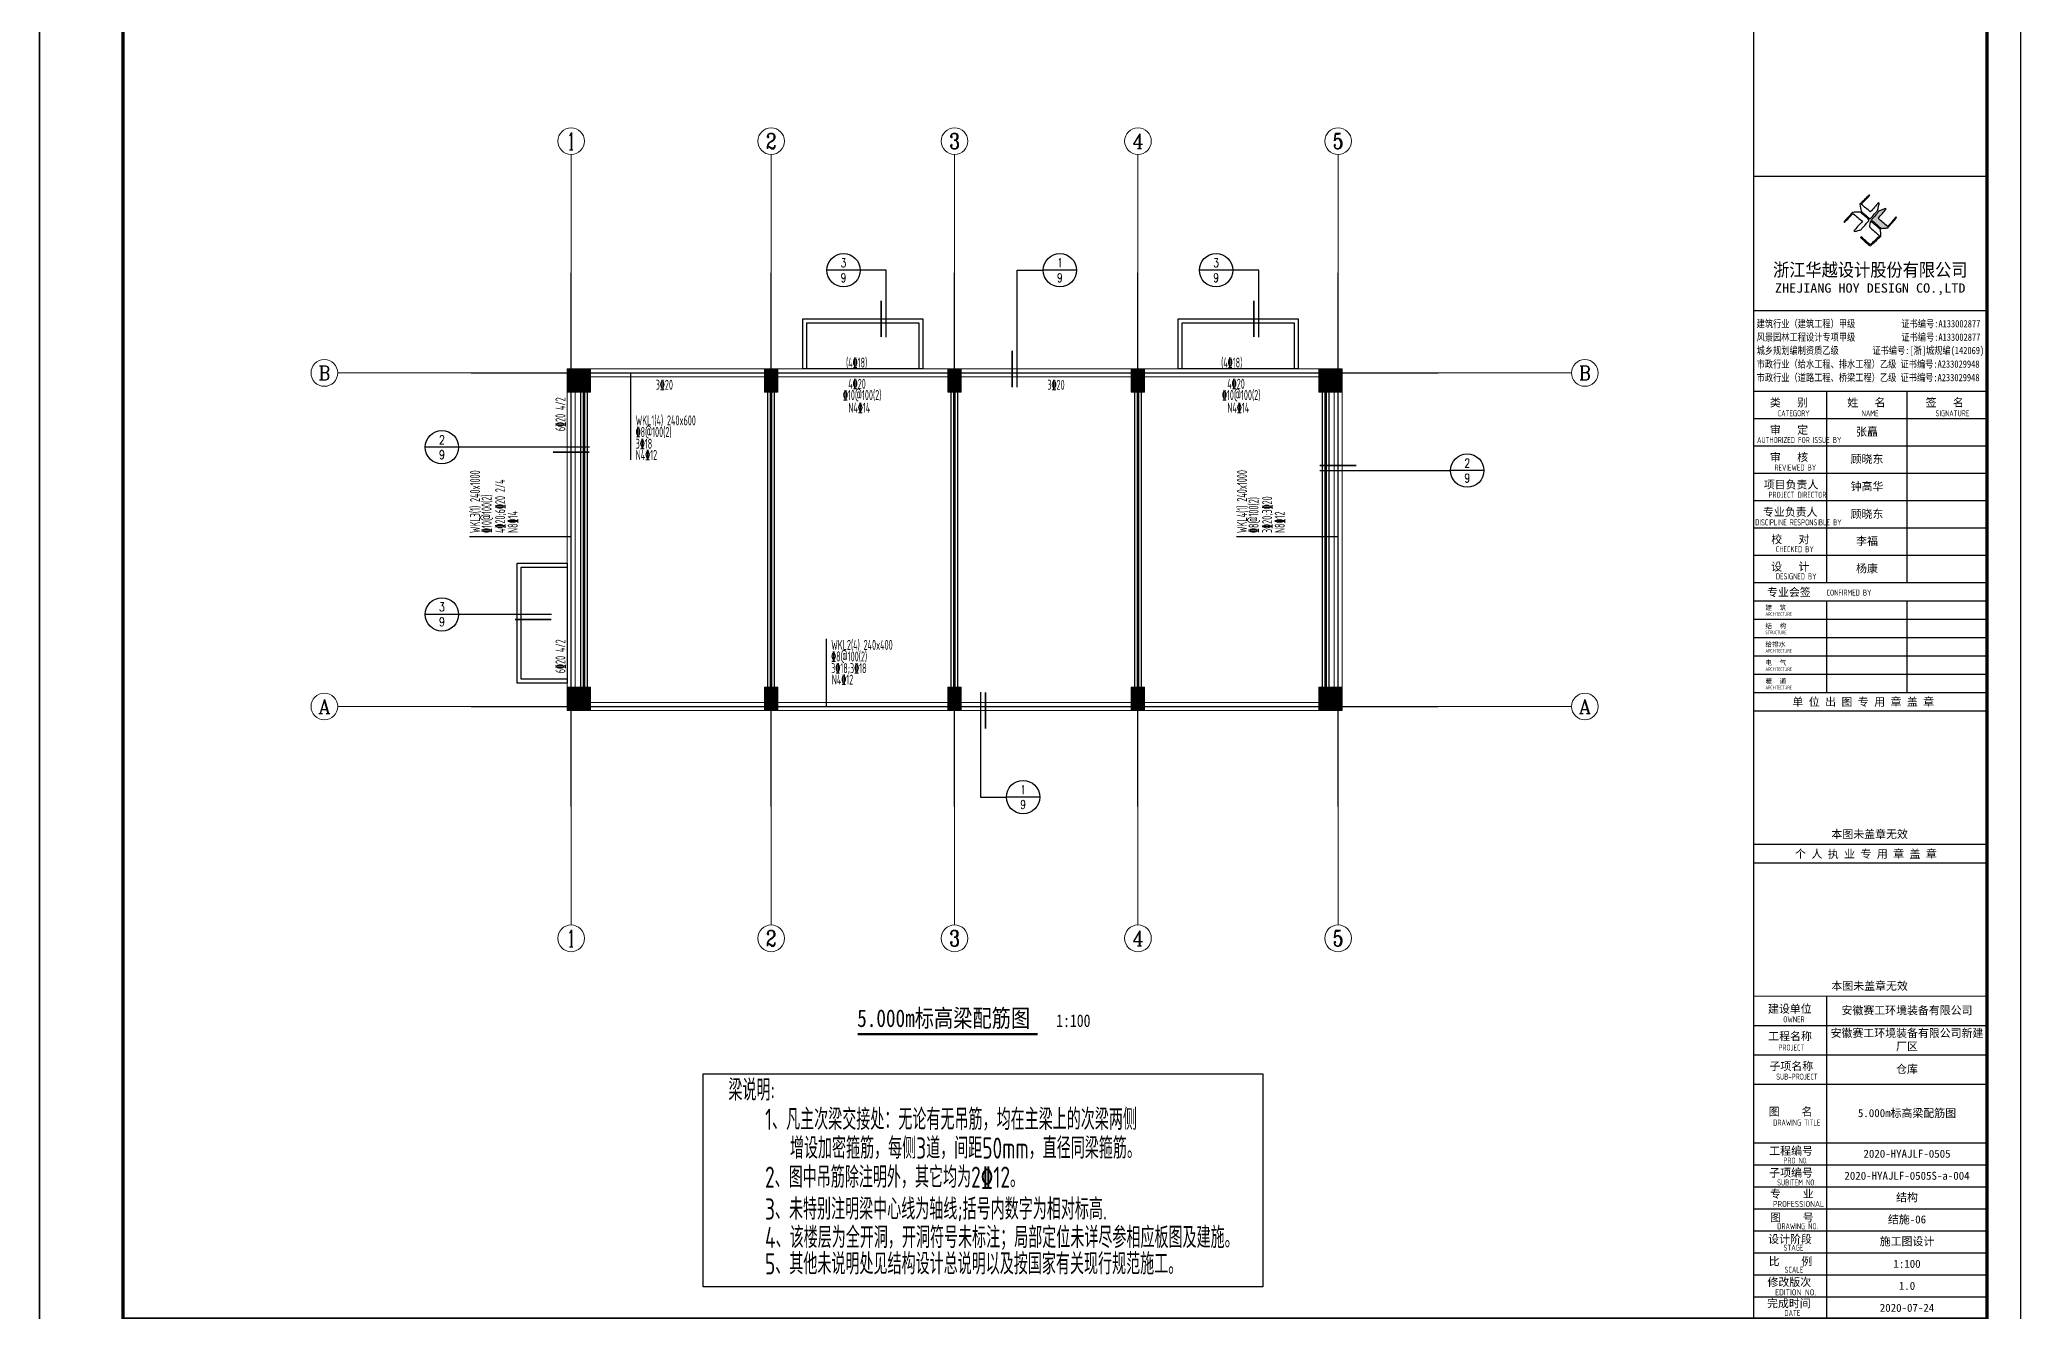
# Model space of a CAD drawing. Extents: x 1885024 to 3341100, y 16453725 to 19955423.
# Drawn here: x 3164089 to 3223489, y 18616574 to 18654701 of the extents above; entities that cross this region are included whole.
import ezdxf
from ezdxf.enums import TextEntityAlignment as Align

# ---------------------------------------------------------------- set-up
doc = ezdxf.new("R2010")
doc.units = 0
doc.header["$LTSCALE"] = 1000
doc.header["$MEASUREMENT"] = 0
for name, color, linetype in [('AXIS', 3, 'Continuous'), ('AXIS_TEXT', 7, 'Continuous'), ('bz', 23, 'Continuous'), ('DIM_IDEN', 171, 'Continuous'), ('DIM_SYMB', 165, 'Continuous'), ('GROUND', 150, 'Continuous'), ('L', 4, 'Continuous'), ('PUB_TITLE', 4, 'Continuous'), ('S_WALL', 11, 'Continuous'), ('TK', 4, 'Continuous')]:
    doc.layers.add(name, color=color, linetype=linetype)
for name, color, linetype, lineweight in [('COLU', 7, 'Continuous', 0), ('COLU_HATCH', 251, 'Continuous', 0), ('DIM', 3, 'Continuous', 0), ('梁', 4, 'Continuous', 18), ('梁原位标注', 7, 'Continuous', 25), ('梁原位标注竖向', 7, 'Continuous', 25), ('梁集中标注', 2, 'Continuous', 25), ('梁集中标注竖向', 2, 'Continuous', 25)]:
    doc.layers.add(name, color=color, linetype=linetype, lineweight=lineweight)
doc.styles.add('-宋体', font='', dxfattribs={"width": 0.8})
doc.styles.add('_TCH_AXIS', font='COMPLEX', dxfattribs={"bigfont": 'GBCBIG'})
doc.styles.add('_TCH_LABEL', font='COMPLEX', dxfattribs={"bigfont": 'GBCBIG'})
doc.styles.add('COMPLEX', font='COMPLEX')
doc.styles.add('FromPkpm', font='Pkpmeng', dxfattribs={"width": 0.7, "bigfont": 'hztxt'})
doc.styles.add('HT', font='simhei.ttf', dxfattribs={"width": 0.7})
doc.styles.add('ROMANS', font='romans', dxfattribs={"width": 0.65, "height": 231.275})
doc.styles.add('TSSD_REIN', font='tssdeng.shx', dxfattribs={"width": 0.7, "bigfont": 'tssdchn.shx'})
doc.styles.add('图签宋体', font='', dxfattribs={"height": 300})
doc.styles.add('图签黑体', font='simhei.ttf', dxfattribs={"height": 550})
doc.styles.add('宋体', font='', dxfattribs={"width": 0.8})
doc.styles.get('-宋体').set_extended_font_data('SimSun')
doc.styles.get('图签宋体').set_extended_font_data('NSimSun')
doc.styles.get('宋体').set_extended_font_data('SimSun')

# ---------------------------------------------------------------- blocks, each defined once
blk = doc.blocks.new('A$C053D6479')
at = {"layer": 'PUB_TITLE'}
h = blk.add_hatch(color=256, dxfattribs=at)
h.dxf.hatch_style = 1
edge = h.paths.add_edge_path()
edge.add_spline(control_points=[(1026, 827), (1105, 920), (1188, 1008), (1266, 1102)], knot_values=[13, 13, 13, 13, 14, 14, 14, 14], degree=3, periodic=0)
edge.add_spline(control_points=[(1266, 1102), (1258, 1111), (1249, 1119), (1239, 1116)], knot_values=[12, 12, 12, 12, 13, 13, 13, 13], degree=3, periodic=0)
edge.add_spline(control_points=[(1239, 1116), (1210, 1107), (1179, 1092), (1144, 1077)], knot_values=[11, 11, 11, 11, 12, 12, 12, 12], degree=3, periodic=0)
edge.add_spline(control_points=[(1144, 1077), (1109, 1063), (1069, 1053), (1047, 1038)], knot_values=[10, 10, 10, 10, 11, 11, 11, 11], degree=3, periodic=0)
edge.add_spline(control_points=[(1047, 1038), (1028, 1026), (1007, 992), (991, 972)], knot_values=[9, 9, 9, 9, 10, 10, 10, 10], degree=3, periodic=0)
edge.add_spline(control_points=[(991, 972), (942, 913), (899, 868), (849, 810)], knot_values=[8, 8, 8, 8, 9, 9, 9, 9], degree=3, periodic=0)
edge.add_spline(control_points=[(849, 810), (842, 801), (822, 776), (822, 775)], knot_values=[7, 7, 7, 7, 8, 8, 8, 8], degree=3, periodic=0)
edge.add_spline(control_points=[(822, 775), (823, 771), (848, 752), (859, 744)], knot_values=[6, 6, 6, 6, 7, 7, 7, 7], degree=3, periodic=0)
edge.add_spline(control_points=[(859, 744), (949, 670), (1035, 592), (1122, 521)], knot_values=[5, 5, 5, 5, 6, 6, 6, 6], degree=3, periodic=0)
edge.add_spline(control_points=[(1122, 521), (1153, 527), (1185, 530), (1217, 533)], knot_values=[4, 4, 4, 4, 5, 5, 5, 5], degree=3, periodic=0)
edge.add_spline(control_points=[(1217, 533), (1246, 535), (1293, 532), (1316, 542)], knot_values=[3, 3, 3, 3, 4, 4, 4, 4], degree=3, periodic=0)
edge.add_spline(control_points=[(1316, 542), (1327, 547), (1338, 565), (1349, 579)], knot_values=[2, 2, 2, 2, 3, 3, 3, 3], degree=3, periodic=0)
edge.add_spline(control_points=[(1349, 579), (1423, 670), (1507, 759), (1572, 848)], knot_values=[1, 1, 1, 1, 2, 2, 2, 2], degree=3, periodic=0)
edge.add_spline(control_points=[(1572, 848), (1564, 852), (1561, 861), (1551, 862)], knot_values=[0, 0, 0, 0, 1, 1, 1, 1], degree=3, periodic=0)
edge.add_spline(control_points=[(1551, 862), (1469, 769), (1393, 671), (1310, 579)], knot_values=[15, 15, 15, 15, 16, 16, 16, 16], degree=3, periodic=0)
edge.add_spline(control_points=[(1310, 579), (1216, 662), (1118, 742), (1026, 827)], knot_values=[14, 14, 14, 14, 15, 15, 15, 15], degree=3, periodic=0)
at = {"layer": 'TK'}
for points, knots in [([(1031, 1298), (1066, 1286), (1054, 1262), (1045, 1224), (1036, 1188), (1031, 1158), (1024, 1121), (1020, 1104), (1017, 1085), (1012, 1071), (1004, 1052), (976, 1026), (956, 1003), (906, 946), (866, 899), (814, 839), (806, 829), (789, 806), (787, 806), (777, 804), (728, 856), (719, 864), (651, 922), (580, 978), (514, 1036), (509, 1106), (488, 1176), (479, 1247), (570, 1343), (663, 1436), (758, 1526), (764, 1523), (768, 1518), (774, 1515), (693, 1422), (599, 1343), (520, 1249), (607, 1171), (698, 1096), (789, 1021), (874, 1109), (950, 1206), (1031, 1298)], [0, 0, 0, 0, 1, 1, 1, 2, 2, 2, 3, 3, 3, 4, 4, 4, 5, 5, 5, 6, 6, 6, 7, 7, 7, 8, 8, 8, 9, 9, 9, 10, 10, 10, 11, 11, 11, 12, 12, 12, 13, 13, 13, 14, 14, 14, 14]), ([(555, 949), (624, 891), (699, 833), (760, 773), (689, 691), (614, 604), (539, 517), (529, 505), (516, 487), (506, 482), (492, 475), (469, 472), (452, 467), (416, 456), (383, 448), (342, 438), (323, 433), (297, 422), (293, 440), (291, 452), (313, 470), (322, 480), (400, 566), (477, 652), (553, 736), (460, 815), (366, 894), (270, 970), (183, 883), (101, 791), (16, 703), (-18, 714), (9, 735), (28, 755), (103, 838), (192, 930), (266, 1005), (319, 1009), (387, 1005), (442, 1007), (456, 1008), (472, 1011), (485, 1007), (507, 1000), (534, 967), (555, 949)], [0, 0, 0, 0, 1, 1, 1, 2, 2, 2, 3, 3, 3, 4, 4, 4, 5, 5, 5, 6, 6, 6, 7, 7, 7, 8, 8, 8, 9, 9, 9, 10, 10, 10, 11, 11, 11, 12, 12, 12, 13, 13, 13, 14, 14, 14, 15, 15, 15, 15]), ([(1097, 490), (1100, 425), (1106, 361), (1107, 294), (1018, 207), (925, 121), (830, 33), (818, 21), (800, 0), (787, 0), (768, -1), (725, 49), (712, 60), (662, 103), (616, 143), (568, 186), (545, 207), (518, 224), (499, 250), (501, 259), (511, 261), (516, 267), (609, 192), (696, 111), (785, 33), (883, 118), (977, 208), (1070, 298), (992, 373), (892, 456), (803, 534), (791, 544), (768, 561), (766, 569), (761, 588), (776, 634), (780, 655), (785, 690), (788, 721), (795, 746), (897, 661), (998, 576), (1097, 490)], [0, 0, 0, 0, 1, 1, 1, 2, 2, 2, 3, 3, 3, 4, 4, 4, 5, 5, 5, 6, 6, 6, 7, 7, 7, 8, 8, 8, 9, 9, 9, 10, 10, 10, 11, 11, 11, 12, 12, 12, 13, 13, 13, 14, 14, 14, 14]), ([(1551, 862), (1561, 861), (1564, 852), (1572, 848), (1507, 759), (1423, 670), (1349, 579), (1338, 565), (1327, 547), (1316, 542), (1293, 532), (1246, 535), (1217, 533), (1185, 530), (1153, 527), (1122, 521), (1035, 592), (949, 670), (859, 744), (848, 752), (823, 771), (822, 775), (822, 776), (842, 801), (849, 810), (899, 868), (942, 913), (991, 972), (1007, 992), (1028, 1026), (1047, 1038), (1069, 1053), (1109, 1063), (1144, 1077), (1179, 1092), (1210, 1107), (1239, 1116), (1249, 1119), (1258, 1111), (1266, 1102), (1188, 1008), (1105, 920), (1026, 827), (1118, 742), (1216, 662), (1310, 579), (1393, 671), (1469, 769), (1551, 862)], [0, 0, 0, 0, 1, 1, 1, 2, 2, 2, 3, 3, 3, 4, 4, 4, 5, 5, 5, 6, 6, 6, 7, 7, 7, 8, 8, 8, 9, 9, 9, 10, 10, 10, 11, 11, 11, 12, 12, 12, 13, 13, 13, 14, 14, 14, 15, 15, 15, 16, 16, 16, 16])]:
    blk.add_open_spline(points, degree=3, knots=knots, dxfattribs=at)
blk = doc.blocks.new('GeYuanFrame_24522604', base_point=(18.76, 4.34))
at = {"layer": 'PUB_TITLE'}
for points in [[(554.76, 235.14), (554.76, 292.54)], [(578.76, 235.14), (578.76, 292.54)], [(554.76, 202.14), (554.76, 229.64)], [(578.76, 202.14), (578.76, 229.64)], [(554.76, 14.34), (554.76, 111.14)]]:
    blk.add_lwpolyline(points, dxfattribs=at)
at = {"layer": 'TK'}
for p, q in [((43.76, 414.34), (602.76, 414.34)), ((532.76, 316.74), (602.76, 316.74)), ((532.76, 284.34), (602.76, 284.34)), ((532.76, 276.14), (602.76, 276.14)), ((532.76, 267.94), (602.76, 267.94)), ((532.76, 259.74), (602.76, 259.74)), ((532.76, 251.54), (602.76, 251.54)), ((532.76, 243.34), (602.76, 243.34)), ((532.76, 235.14), (602.76, 235.14)), ((532.76, 235.14), (602.76, 235.14)), ((532.76, 102.34), (602.76, 102.34)), ((532.76, 93.54), (602.76, 93.54)), ((532.76, 84.74), (554.76, 84.74)), ((532.76, 84.74), (602.76, 84.74)), ((532.76, 67.18), (602.76, 67.18)), ((532.76, 67.14), (602.76, 67.14)), ((532.76, 60.58), (602.76, 60.58)), ((532.76, 53.98), (602.76, 53.98)), ((532.76, 47.38), (602.76, 47.38)), ((532.76, 40.78), (602.76, 40.78)), ((532.76, 34.18), (602.76, 34.18)), ((532.76, 27.58), (602.76, 27.58)), ((532.76, 20.98), (602.76, 20.98)), ((532.76, 14.34), (602.76, 14.34))]:
    blk.add_line(p, q, dxfattribs=at)
for points in [[(18.76, 424.34), (612.76, 424.34), (612.76, 4.34), (18.76, 4.34), (18.76, 424.34)], [(532.76, 292.54), (602.76, 292.54)], [(532.76, 235.14), (602.76, 235.14)], [(532.76, 229.64), (602.76, 229.64)], [(532.76, 224.14), (602.76, 224.14)], [(532.76, 218.64), (602.76, 218.64)], [(532.76, 213.14), (602.76, 213.14)], [(532.76, 207.64), (602.76, 207.64)], [(532.76, 202.14), (602.76, 202.14)], [(532.76, 196.64), (602.76, 196.64)], [(532.76, 151.14), (602.76, 151.14)]]:
    blk.add_lwpolyline(points, dxfattribs=at)
at = {"layer": 'TK', "const_width": 1}
blk.add_lwpolyline([(602.76, 414.34), (43.76, 414.34), (43.76, 14.34), (602.76, 14.34)], close=True, dxfattribs=at)
at = {"layer": 'TK'}
for points, const_width in [([(532.76, 414.34), (532.76, 14.34)], 0.4), ([(532.76, 356.95), (602.76, 356.95)], 0.35), ([(532.76, 292.54), (602.76, 292.54)], 0.35), ([(532.76, 292.54), (602.76, 292.54)], 0.35), ([(532.76, 235.14), (602.76, 235.14)], 0.35), ([(532.76, 202.14), (602.76, 202.14)], 0.35), ([(532.76, 156.64), (602.76, 156.64)], 0.35), ([(532.76, 111.14), (602.76, 111.14)], 0.35), ([(532.76, 67.18), (602.76, 67.18)], 0.35)]:
    blk.add_lwpolyline(points, dxfattribs=dict(at, const_width=const_width))
at = {"layer": 'PUB_TITLE', "xscale": 0.01000000000021828, "yscale": 0.01000000000021828, "zscale": 0.01}
blk.add_blockref('A$C053D6479', (559.86, 336.08), dxfattribs=at)
at = {"layer": 'TK', "style": '图签宋体'}
for s, height, p in [('总平面', 2.4, (534.9, 409.1)), ('类   别', 2.4, (537.65, 287.9)), ('姓   名', 2.4, (560.87, 287.9)), ('签   名', 2.4, (584.35, 287.9)), ('审   定', 2.4, (537.65, 279.7)), ('审   核', 2.4, (537.65, 271.5)), ('项目负责人', 2.4, (535.8, 263.3)), ('专业负责人', 2.4, (535.56, 255.1)), ('校   对', 2.4, (538.06, 246.9)), ('设   计', 2.4, (538.03, 238.7)), ('专业会签', 2.4, (536.79, 231.05)), ('建  筑', 1.44, (536.28, 226.92)), ('结  构', 1.44, (536.28, 221.42)), ('给排水', 1.44, (536.28, 215.92)), ('电  气', 1.44, (536.28, 210.42)), ('暖  通', 1.44, (536.28, 204.92)), ('单 位 出 图 专 用 章 盖 章', 2.4, (544.39, 198.16)), ('本图未盖章无效', 2.4, (556.1, 158.51)), ('个 人 执 业 专 用 章 盖 章', 2.4, (545.19, 152.58)), ('本图未盖章无效', 2.4, (556.1, 113.01)), ('建设单位', 2.4, (537.06, 106.14)), ('工程名称', 2.4, (537.14, 97.93)), ('子项名称', 2.4, (537.52, 88.95)), ('图    名', 2.4, (537.3, 75.3)), ('工程编号', 2.4, (537.44, 63.58)), ('子项编号', 2.4, (537.44, 57)), ('专    业', 2.4, (537.68, 50.69)), ('图    号', 2.4, (537.69, 43.58)), ('设计阶段', 2.4, (537.12, 37.12)), ('比    例', 2.4, (537.26, 30.44)), ('修改版次', 2.4, (536.91, 24.22)), ('完成时间', 2.4, (536.79, 17.83))]:
    blk.add_text(s, height=height, dxfattribs=at).set_placement(p)
at = {"layer": 'TK'}
for s, height, style, width, p in [('SITE PLAN', 1.697, 'ROMANS', 0.76, (535.02, 406.31)), ('建筑行业（建筑工程）甲级           证书编号:A133002877', 2.2, '-宋体', 0.8, (533.67, 311.64)), ('风景园林工程设计专项甲级           证书编号:A133002877', 2.2, '-宋体', 0.8, (533.67, 307.62)), ('城乡规划编制资质乙级        证书编号:[浙]城规编(142069)', 2.2, '-宋体', 0.8, (533.67, 303.63)), ('市政行业（给水工程、排水工程）乙级 证书编号:A233029948', 2.2, '-宋体', 0.8, (533.67, 299.55)), ('市政行业（道路工程、桥梁工程）乙级 证书编号:A233029948', 2.2, '-宋体', 0.8, (533.67, 295.5)), ('CATEGORY', 1.8, 'TSSD_REIN', 0.7, (539.99, 284.98)), ('NAME', 1.8, 'TSSD_REIN', 0.7, (565.18, 284.98)), ('SIGNATURE', 1.8, 'TSSD_REIN', 0.7, (587.34, 284.98)), ('AUTHORIZED FOR ISSUE BY', 1.8, 'TSSD_REIN', 0.7, (533.79, 276.98)), ('REVIEWED BY', 1.8, 'TSSD_REIN', 0.7, (539.03, 268.72)), ('PROJECT DIRECTOR', 1.8, 'TSSD_REIN', 0.7, (537.22, 260.55)), ('DISCIPLINE RESPONSIBLE BY', 1.8, 'TSSD_REIN', 0.7, (533.25, 252.28)), ('CHECKED BY', 1.8, 'TSSD_REIN', 0.7, (539.42, 244.25)), ('DESIGNED BY', 1.8, 'TSSD_REIN', 0.7, (539.43, 236.08)), ('CONFIRMED BY', 1.8, 'TSSD_REIN', 0.7, (554.61, 231.23)), ('ARCHITECTURE', 1.08, 'TSSD_REIN', 0.7, (536.32, 225.15)), ('STRUCTURE', 1.08, 'TSSD_REIN', 0.7, (536.32, 219.65)), ('ARCHITECTURE', 1.08, 'TSSD_REIN', 0.7, (536.32, 214.15)), ('ARCHITECTURE', 1.08, 'TSSD_REIN', 0.7, (536.32, 208.65)), ('ARCHITECTURE', 1.08, 'TSSD_REIN', 0.7, (536.32, 203.15)), ('OWNER', 1.8, 'TSSD_REIN', 0.7, (541.65, 103.29)), ('PROJECT', 1.8, 'TSSD_REIN', 0.7, (540.19, 94.83)), ('SUB-PROJECT', 1.8, 'TSSD_REIN', 0.7, (539.53, 86.11)), ('DRAWING TITLE', 1.8, 'TSSD_REIN', 0.7, (538.64, 72.34)), ('PRO N0.', 1.8, 'TSSD_REIN', 0.7, (541.68, 60.96)), ('SUBITEM NO.', 1.8, 'TSSD_REIN', 0.7, (539.82, 54.39)), ('PROFESSIONAL', 1.8, 'TSSD_REIN', 0.8, (538.55, 47.95)), ('DRAWING NO.', 1.8, 'TSSD_REIN', 0.7, (539.86, 41.26)), ('STAGE', 1.8, 'TSSD_REIN', 0.7, (541.76, 34.84)), ('SCALE', 1.8, 'TSSD_REIN', 0.7, (542.05, 28.23)), ('EDITION NO.', 1.8, 'TSSD_REIN', 0.8, (539.2, 21.45)), ('DATE', 1.8, 'TSSD_REIN', 0.7, (542, 15.26))]:
    blk.add_text(s, height=height, dxfattribs=dict(at, style=style, width=width)).set_placement(p)
for s, height, style, width, p in [('浙江华越设计股份有限公司', 3.96, 'HT', 0.9, (567.74, 328.97)), ('ZHEJIANG HOY DESIGN CO.,LTD', 2.8, '图签黑体', 1.11, (567.73, 323.1))]:
    blk.add_text(s, height=height, dxfattribs=dict(at, style=style, width=width)).set_placement(p, align=Align.MIDDLE)
at = {"layer": 'TK', "char_height": 2.4, "attachment_point": 5, "style": '图签宋体'}
for s, insert, width in [('张矗', (566.76, 280.21), 24), ('顾晓东', (566.76, 272.04), 24), ('钟高华', (566.76, 263.84), 24), ('顾晓东', (566.76, 255.57), 24), ('李福', (566.76, 247.44), 24), ('杨康', (566.76, 239.24), 24), ('安徽赛工环境装备有限公司', (578.76, 106.74), 48), ('安徽赛工环境装备有限公司新建厂区', (578.76, 97.94), 48), ('仓库', (578.76, 89.14), 48), ('5.000m标高梁配筋图', (578.76, 75.94), 48), ('2020-HYAJLF-0505', (578.76, 63.88), 48), ('2020-HYAJLF-0505S-a-004', (578.76, 57.28), 48), ('结构', (578.76, 50.68), 48), ('结施-06', (578.76, 44.08), 48), ('施工图设计', (578.76, 37.48), 48), ('1:100', (578.76, 30.88), 48), ('1.0', (578.76, 24.28), 48), ('2020-07-24', (578.76, 17.69), 48)]:
    blk.add_mtext(s, dxfattribs=dict(at, insert=insert, width=width))
blk = doc.blocks.new('_AXISO')
blk.add_circle((0, 0), 0.5)
at = {"layer": 'AXIS_TEXT', "style": 'COMPLEX', "width": 1.041667}
blk.add_attdef('A', text='', height=0.56, dxfattribs=at).set_placement((-0.25, -0.28), (0.25, -0.28), align=Align.FIT)
blk = doc.blocks.new('q321q321321')
at = {"color": 35, "linetype": 'ByBlock', "ltscale": 3}
for p, q in [((773216, 220218), (773216, 229891)), ((773296, 220218), (773296, 229891)), ((773336, 220218), (773336, 229891)), ((773416, 220218), (773416, 229891))]:
    blk.add_line(p, q, dxfattribs=at)
for points in [[(773216, 229891), (773416, 229891)], [(773216, 220218), (773416, 220218)]]:
    blk.add_lwpolyline(points, dxfattribs=at)

msp = doc.modelspace()

# ---------------------------------------------------------------- hatches: boundary and pattern name
at = {"layer": 'COLU_HATCH'}
for points in [[(3180607.3, 18644128.1), (3180607.3, 18644828.1), (3179907.3, 18644828.1), (3179907.3, 18644128.1)], [(3186227.3, 18644128.1), (3186227.3, 18644828.1), (3185827.3, 18644828.1), (3185827.3, 18644128.1)], [(3191727.3, 18644128.1), (3191727.3, 18644828.1), (3191327.3, 18644828.1), (3191327.3, 18644128.1)], [(3197227.3, 18644128.1), (3197227.3, 18644828.1), (3196827.3, 18644828.1), (3196827.3, 18644128.1)], [(3203147.3, 18644128.1), (3203147.3, 18644828.1), (3202447.3, 18644828.1), (3202447.3, 18644128.1)], [(3180607.3, 18634588.1), (3180607.3, 18635288.1), (3179907.3, 18635288.1), (3179907.3, 18634588.1)], [(3186227.3, 18634588.1), (3186227.3, 18635288.1), (3185827.3, 18635288.1), (3185827.3, 18634588.1)], [(3191727.3, 18634588.1), (3191727.3, 18635288.1), (3191327.3, 18635288.1), (3191327.3, 18634588.1)], [(3197227.3, 18634588.1), (3197227.3, 18635288.1), (3196827.3, 18635288.1), (3196827.3, 18634588.1)], [(3203147.3, 18634588.1), (3203147.3, 18635288.1), (3202447.3, 18635288.1), (3202447.3, 18634588.1)]]:
    msp.add_hatch(color=256, dxfattribs=at).paths.add_polyline_path(points)

# ---------------------------------------------------------------- linework, layer by layer
msp.add_lwpolyline([(3164088.7, 19955423.3), (3164088.7, 16453724.8)])
msp.add_lwpolyline([(3183984.3, 18623690.9), (3200772, 18623690.9), (3200772, 18617312), (3183984.3, 18617312)], close=True)
at = {"layer": 'AXIS', "color": 1}
for p, q in [((3180027.3, 18631708.1), (3180027.3, 18647708.1)), ((3186027.3, 18631708.1), (3186027.3, 18647708.1)), ((3191527.3, 18631708.1), (3191527.3, 18647708.1)), ((3197027.3, 18631708.1), (3197027.3, 18647708.1)), ((3203027.3, 18631708.1), (3203027.3, 18647708.1)), ((3177027.3, 18644708.1), (3206027.3, 18644708.1)), ((3177027.3, 18634708.1), (3206027.3, 18634708.1))]:
    msp.add_line(p, q, dxfattribs=at)
at = {"layer": 'COLU'}
for points in [[(3180607.3, 18644128.1), (3180607.3, 18644828.1), (3179907.3, 18644828.1), (3179907.3, 18644128.1)], [(3186227.3, 18644128.1), (3186227.3, 18644828.1), (3185827.3, 18644828.1), (3185827.3, 18644128.1)], [(3191727.3, 18644128.1), (3191727.3, 18644828.1), (3191327.3, 18644828.1), (3191327.3, 18644128.1)], [(3197227.3, 18644128.1), (3197227.3, 18644828.1), (3196827.3, 18644828.1), (3196827.3, 18644128.1)], [(3203147.3, 18644128.1), (3203147.3, 18644828.1), (3202447.3, 18644828.1), (3202447.3, 18644128.1)], [(3180607.3, 18634588.1), (3180607.3, 18635288.1), (3179907.3, 18635288.1), (3179907.3, 18634588.1)], [(3186227.3, 18634588.1), (3186227.3, 18635288.1), (3185827.3, 18635288.1), (3185827.3, 18634588.1)], [(3191727.3, 18634588.1), (3191727.3, 18635288.1), (3191327.3, 18635288.1), (3191327.3, 18634588.1)], [(3197227.3, 18634588.1), (3197227.3, 18635288.1), (3196827.3, 18635288.1), (3196827.3, 18634588.1)], [(3203147.3, 18634588.1), (3203147.3, 18635288.1), (3202447.3, 18635288.1), (3202447.3, 18634588.1)]]:
    msp.add_lwpolyline(points, close=True, dxfattribs=at)
at = {"layer": 'COLU_HATCH'}
for points in [[(3180607.3, 18644128.1), (3180607.3, 18644828.1), (3179907.3, 18644828.1), (3179907.3, 18644128.1)], [(3186227.3, 18644128.1), (3186227.3, 18644828.1), (3185827.3, 18644828.1), (3185827.3, 18644128.1)], [(3191727.3, 18644128.1), (3191727.3, 18644828.1), (3191327.3, 18644828.1), (3191327.3, 18644128.1)], [(3197227.3, 18644128.1), (3197227.3, 18644828.1), (3196827.3, 18644828.1), (3196827.3, 18644128.1)], [(3203147.3, 18644128.1), (3203147.3, 18644828.1), (3202447.3, 18644828.1), (3202447.3, 18644128.1)], [(3180607.3, 18634588.1), (3180607.3, 18635288.1), (3179907.3, 18635288.1), (3179907.3, 18634588.1)], [(3186227.3, 18634588.1), (3186227.3, 18635288.1), (3185827.3, 18635288.1), (3185827.3, 18634588.1)], [(3191727.3, 18634588.1), (3191727.3, 18635288.1), (3191327.3, 18635288.1), (3191327.3, 18634588.1)], [(3197227.3, 18634588.1), (3197227.3, 18635288.1), (3196827.3, 18635288.1), (3196827.3, 18634588.1)], [(3203147.3, 18634588.1), (3203147.3, 18635288.1), (3202447.3, 18635288.1), (3202447.3, 18634588.1)]]:
    msp.add_lwpolyline(points, close=True, dxfattribs=at)
at = {"layer": 'DIM'}
for p, q in [((3180027.3, 18647258.1), (3180027.3, 18651258.1)), ((3186027.3, 18647258.1), (3186027.3, 18651258.1)), ((3191527.3, 18647258.1), (3191527.3, 18651258.1)), ((3197027.3, 18647258.1), (3197027.3, 18651258.1)), ((3203027.3, 18647258.1), (3203027.3, 18651258.1)), ((3177027.3, 18644708.1), (3173027.3, 18644708.1)), ((3206027.3, 18644708.1), (3210027.3, 18644708.1)), ((3177027.3, 18634708.1), (3173027.3, 18634708.1)), ((3206027.3, 18634708.1), (3210027.3, 18634708.1)), ((3180027.3, 18632158.1), (3180027.3, 18628158.1)), ((3186027.3, 18632158.1), (3186027.3, 18628158.1)), ((3191527.3, 18632158.1), (3191527.3, 18628158.1)), ((3197027.3, 18632158.1), (3197027.3, 18628158.1)), ((3203027.3, 18632158.1), (3203027.3, 18628158.1))]:
    msp.add_line(p, q, dxfattribs=at)
at = {"layer": 'DIM_IDEN'}
for p, q in [((3188696.4, 18647787.1), (3187696.4, 18647787.1)), ((3189473.1, 18647787.1), (3188696.4, 18647787.1)), ((3189473.1, 18645781.1), (3189473.1, 18647787.1)), ((3193407.8, 18647787.1), (3194184.6, 18647787.1)), ((3193407.8, 18644281.1), (3193407.8, 18647787.1)), ((3195184.6, 18647787.1), (3194184.6, 18647787.1)), ((3199869.5, 18647787.1), (3198869.5, 18647787.1)), ((3200646.2, 18647787.1), (3199869.5, 18647787.1)), ((3200646.2, 18645781.1), (3200646.2, 18647787.1)), ((3176654, 18642481), (3175654, 18642481)), ((3177430.8, 18642481), (3176654, 18642481)), ((3180574.3, 18642481), (3177430.8, 18642481)), ((3202480.2, 18641780.9), (3205623.8, 18641780.9)), ((3205623.8, 18641780.9), (3206400.5, 18641780.9)), ((3207400.5, 18641780.9), (3206400.5, 18641780.9)), ((3176654, 18637469.8), (3175654, 18637469.8)), ((3177430.8, 18637469.8), (3176654, 18637469.8)), ((3179436.7, 18637469.8), (3177430.8, 18637469.8)), ((3192304.7, 18635135.2), (3192304.7, 18631991.6)), ((3192304.7, 18631991.6), (3193081.4, 18631991.6)), ((3194081.4, 18631991.6), (3193081.4, 18631991.6))]:
    msp.add_line(p, q, dxfattribs=at)
at = {"layer": 'DIM_IDEN', "const_width": 50}
for points in [[(3189323.1, 18645781.1), (3189323.1, 18646875.2)], [(3200496.2, 18645781.1), (3200496.2, 18646875.2)], [(3193257.8, 18644281.1), (3193257.8, 18645375.2)], [(3180574.3, 18642331), (3179480.2, 18642331)], [(3202480.2, 18641930.9), (3203574.3, 18641930.9)], [(3179436.7, 18637319.8), (3178342.7, 18637319.8)], [(3192454.7, 18635135.2), (3192454.7, 18634041.1)]]:
    msp.add_lwpolyline(points, dxfattribs=at)
at = {"layer": 'DIM_IDEN'}
for centre in [(3188196.4, 18647787.1), (3194684.6, 18647787.1), (3199369.5, 18647787.1), (3176154, 18642481), (3206900.5, 18641780.9), (3176154, 18637469.8), (3193581.4, 18631991.6)]:
    msp.add_circle(centre, 500, dxfattribs=at)
at = {"layer": 'DIM_SYMB', "const_width": 70}
msp.add_lwpolyline([(3188625.4, 18624883.8), (3194023.6, 18624883.8)], dxfattribs=at)
at = {"layer": 'GROUND'}
for points in [[(3186977.3, 18646328.1), (3190577.3, 18646328.1), (3190577.3, 18644828.1), (3186977.3, 18644828.1)], [(3198227.3, 18646328.1), (3201827.3, 18646328.1), (3201827.3, 18644828.1), (3198227.3, 18644828.1)], [(3187097.3, 18646208.1), (3190457.3, 18646208.1), (3190457.3, 18644828.1), (3187097.3, 18644828.1)], [(3198347.3, 18646208.1), (3201707.3, 18646208.1), (3201707.3, 18644828.1), (3198347.3, 18644828.1)], [(3178407.3, 18639008.1), (3179907.3, 18639008.1), (3179907.3, 18635408.1), (3178407.3, 18635408.1)], [(3178407.3, 18635408.1), (3178407.3, 18639008.1), (3179907.3, 18639008.1), (3179907.3, 18635408.1)], [(3178527.3, 18635528.1), (3178527.3, 18638888.1), (3179907.3, 18638888.1), (3179907.3, 18635528.1)]]:
    msp.add_lwpolyline(points, close=True, dxfattribs=at)
at = {"layer": '梁', "lineweight": 18, "ltscale": 1}
for p, q in [((3180607.3, 18644828.1), (3185827.3, 18644828.1)), ((3180607.3, 18644588.1), (3185827.3, 18644588.1)), ((3186227.3, 18644828.1), (3191327.3, 18644828.1)), ((3186227.3, 18644588.1), (3191327.3, 18644588.1)), ((3191727.3, 18644828.1), (3196827.3, 18644828.1)), ((3191727.3, 18644588.1), (3196827.3, 18644588.1)), ((3197227.3, 18644828.1), (3202447.3, 18644828.1)), ((3197227.3, 18644588.1), (3202447.3, 18644588.1)), ((3179907.3, 18635288.1), (3179907.3, 18644128.1)), ((3180147.3, 18635288.1), (3180147.3, 18644128.1)), ((3202907.3, 18635288.1), (3202907.3, 18644128.1)), ((3203147.3, 18635288.1), (3203147.3, 18644128.1)), ((3180607.3, 18634828.1), (3185827.3, 18634828.1)), ((3180607.3, 18634588.1), (3185827.3, 18634588.1)), ((3186227.3, 18634828.1), (3191327.3, 18634828.1)), ((3186227.3, 18634588.1), (3191327.3, 18634588.1)), ((3191727.3, 18634828.1), (3196827.3, 18634828.1)), ((3191727.3, 18634588.1), (3196827.3, 18634588.1)), ((3197227.3, 18634828.1), (3202447.3, 18634828.1)), ((3197227.3, 18634588.1), (3202447.3, 18634588.1))]:
    msp.add_line(p, q, dxfattribs=at)
at = {"layer": '梁集中标注', "linetype": 'Continuous', "lineweight": 25, "ltscale": 1}
for p, q in [((3181812.8, 18644708.1), (3181812.8, 18642104.4)), ((3187677.3, 18636737.2), (3187677.3, 18634708.1))]:
    msp.add_line(p, q, dxfattribs=at)
at = {"layer": '梁集中标注竖向', "linetype": 'Continuous', "lineweight": 25, "ltscale": 1}
for p, q in [((3180027.3, 18639796.3), (3176982.3, 18639796.3)), ((3203027.3, 18639796.3), (3199982.3, 18639796.3))]:
    msp.add_line(p, q, dxfattribs=at)

# ---------------------------------------------------------------- block references
at = {"xscale": 100, "yscale": 100, "zscale": 100}
msp.add_blockref('GeYuanFrame_24522604', (3164088.7, 18615344.2), dxfattribs=at)
at = {"layer": 'DIM'}
ref = msp.add_blockref('_AXISO', (3180027.3, 18651658.1), dxfattribs=dict(at, xscale=800, yscale=800, zscale=800))
ref.add_attrib('A', '1', dxfattribs={"layer": 'AXIS_TEXT', "height": 514.7, "style": '_TCH_AXIS'}).set_placement((3179917, 18651400.8), (3180137.6, 18651400.8), align=Align.FIT)
ref = msp.add_blockref('_AXISO', (3186027.3, 18651658.1), dxfattribs=dict(at, xscale=800, yscale=800, zscale=800))
ref.add_attrib('A', '2', dxfattribs={"layer": 'AXIS_TEXT', "height": 465.9, "style": '_TCH_AXIS'}).set_placement((3185872, 18651425.2), (3186182.6, 18651425.2), align=Align.FIT)
ref = msp.add_blockref('_AXISO', (3191527.3, 18651658.1), dxfattribs=dict(at, xscale=800, yscale=800, zscale=800))
ref.add_attrib('A', '3', dxfattribs={"layer": 'AXIS_TEXT', "height": 465.9, "style": '_TCH_AXIS'}).set_placement((3191372, 18651425.2), (3191682.6, 18651425.2), align=Align.FIT)
ref = msp.add_blockref('_AXISO', (3197027.3, 18651658.1), dxfattribs=dict(at, xscale=800, yscale=800, zscale=800))
ref.add_attrib('A', '4', dxfattribs={"layer": 'AXIS_TEXT', "height": 445.4, "style": '_TCH_AXIS'}).set_placement((3196857.6, 18651435.4), (3197197, 18651435.4), align=Align.FIT)
ref = msp.add_blockref('_AXISO', (3203027.3, 18651658.1), dxfattribs=dict(at, xscale=800, yscale=800, zscale=800))
ref.add_attrib('A', '5', dxfattribs={"layer": 'AXIS_TEXT', "height": 465.9, "style": '_TCH_AXIS'}).set_placement((3202872, 18651425.2), (3203182.6, 18651425.2), align=Align.FIT)
ref = msp.add_blockref('_AXISO', (3172627.3, 18644708.1), dxfattribs=dict(at, xscale=800, yscale=800, zscale=800))
ref.add_attrib('A', 'B', dxfattribs={"layer": 'AXIS_TEXT', "height": 435.3, "style": '_TCH_AXIS'}).set_placement((3172451.1, 18644490.5), (3172803.5, 18644490.5), align=Align.FIT)
ref = msp.add_blockref('_AXISO', (3210427.3, 18644708.1), dxfattribs=dict(at, xscale=800, yscale=800, zscale=800))
ref.add_attrib('A', 'B', dxfattribs={"layer": 'AXIS_TEXT', "height": 435.3, "style": '_TCH_AXIS'}).set_placement((3210251.1, 18644490.5), (3210603.5, 18644490.5), align=Align.FIT)
ref = msp.add_blockref('_AXISO', (3172627.3, 18634708.1), dxfattribs=dict(at, xscale=800, yscale=800, zscale=800))
ref.add_attrib('A', 'A', dxfattribs={"layer": 'AXIS_TEXT', "height": 425.2, "style": '_TCH_AXIS'}).set_placement((3172445.1, 18634495.6), (3172809.5, 18634495.6), align=Align.FIT)
ref = msp.add_blockref('_AXISO', (3210427.3, 18634708.1), dxfattribs=dict(at, xscale=800, yscale=800, zscale=800))
ref.add_attrib('A', 'A', dxfattribs={"layer": 'AXIS_TEXT', "height": 425.2, "style": '_TCH_AXIS'}).set_placement((3210245.1, 18634495.6), (3210609.5, 18634495.6), align=Align.FIT)
ref = msp.add_blockref('_AXISO', (3180027.3, 18627758.1), dxfattribs=dict(at, xscale=800, yscale=800, zscale=800))
ref.add_attrib('A', '1', dxfattribs={"layer": 'AXIS_TEXT', "height": 514.7, "style": '_TCH_AXIS'}).set_placement((3179917, 18627500.8), (3180137.6, 18627500.8), align=Align.FIT)
ref = msp.add_blockref('_AXISO', (3186027.3, 18627758.1), dxfattribs=dict(at, xscale=800, yscale=800, zscale=800))
ref.add_attrib('A', '2', dxfattribs={"layer": 'AXIS_TEXT', "height": 465.9, "style": '_TCH_AXIS'}).set_placement((3185872, 18627525.2), (3186182.6, 18627525.2), align=Align.FIT)
ref = msp.add_blockref('_AXISO', (3191527.3, 18627758.1), dxfattribs=dict(at, xscale=800, yscale=800, zscale=800))
ref.add_attrib('A', '3', dxfattribs={"layer": 'AXIS_TEXT', "height": 465.9, "style": '_TCH_AXIS'}).set_placement((3191372, 18627525.2), (3191682.6, 18627525.2), align=Align.FIT)
ref = msp.add_blockref('_AXISO', (3197027.3, 18627758.1), dxfattribs=dict(at, xscale=800, yscale=800, zscale=800))
ref.add_attrib('A', '4', dxfattribs={"layer": 'AXIS_TEXT', "height": 445.4, "style": '_TCH_AXIS'}).set_placement((3196857.6, 18627535.4), (3197197, 18627535.4), align=Align.FIT)
ref = msp.add_blockref('_AXISO', (3203027.3, 18627758.1), dxfattribs=dict(at, xscale=800, yscale=800, zscale=800))
ref.add_attrib('A', '5', dxfattribs={"layer": 'AXIS_TEXT', "height": 465.9, "style": '_TCH_AXIS'}).set_placement((3202872, 18627525.2), (3203182.6, 18627525.2), align=Align.FIT)
at = {"layer": 'S_WALL'}
for p in [(2412711.6, 18414636.9), (2418211.6, 18414636.9), (2423711.6, 18414636.9), (2429343.1, 18414636.9), (2407103.6, 18414506.8)]:
    msp.add_blockref('q321q321321', p, dxfattribs=at)

# ---------------------------------------------------------------- texts
at = {"layer": 'bz', "color": 4, "style": 'TSSD_REIN', "width": 0.7}
msp.add_text('3、未特别注明梁中心线为轴线;括号内数字为相对标高.', height=632.812, dxfattribs=at).set_placement((3185842.6, 18619325.7))
at = {"layer": 'DIM_IDEN', "color": 7, "style": '_TCH_LABEL'}
for s, height, p, p2 in [('3', 261, (3188109.4, 18647879.6), (3188283.4, 18647879.6)), ('1', 267.7, (3194627.2, 18647878.7), (3194741.9, 18647878.7)), ('3', 261, (3199282.5, 18647879.6), (3199456.5, 18647879.6)), ('9', 261, (3188109.4, 18647433.5), (3188283.4, 18647433.5)), ('9', 261, (3194597.6, 18647433.5), (3194771.6, 18647433.5)), ('9', 261, (3199282.5, 18647433.5), (3199456.5, 18647433.5)), ('2', 261, (3176067, 18642573.5), (3176241, 18642573.5)), ('9', 261, (3176067, 18642127.4), (3176241, 18642127.4)), ('2', 261, (3206813.5, 18641873.5), (3206987.5, 18641873.5)), ('9', 261, (3206813.5, 18641427.4), (3206987.5, 18641427.4)), ('3', 261, (3176067, 18637562.4), (3176241, 18637562.4)), ('9', 261, (3176067, 18637116.3), (3176241, 18637116.3)), ('1', 267.7, (3193524.1, 18632083.2), (3193638.8, 18632083.2)), ('9', 261, (3193494.4, 18631638.1), (3193668.5, 18631638.1))]:
    msp.add_text(s, height=height, dxfattribs=at).set_placement(p, p2, align=Align.FIT)
at = {"layer": 'DIM_SYMB', "color": 4, "style": '宋体', "width": 0.8}
for s, height, p in [('5.000m标高梁配筋图', 528.692, (3188606.1, 18625100.6)), ('1:100', 377.64, (3194574.9, 18625100.6))]:
    msp.add_text(s, height=height, dxfattribs=at).set_placement(p)
at = {"layer": 'L', "color": 4, "style": 'TSSD_REIN', "width": 0.7}
for s, height, p in [('梁说明:', 632.81, (3184744.4, 18622893.7)), ('1、凡主次梁交接处：无论有无吊筋，均在主梁上的次梁两侧', 632.812, (3185842.6, 18622015.2)), ('增设加密箍筋，每侧3道，间距50mm，直径同梁箍筋。', 632.812, (3186589.4, 18621154.7)), ('2、图中吊筋除注明外，其它均为2\x8412。', 632.812, (3185842.6, 18620282)), ('4、该楼层为全开洞，开洞符号未标注；局部定位未详尽参相应板图及建施。', 632.812, (3185842.6, 18618473.9)), ('5、其他未说明处见结构设计总说明以及按国家有关现行规范施工。', 632.812, (3185842.6, 18617682.1))]:
    msp.add_text(s, height=height, dxfattribs=at).set_placement(p)
at = {"layer": '梁原位标注', "lineweight": 25, "style": 'FromPkpm', "width": 0.58}
for p in [(3182565.4, 18644203.1), (3194311, 18644203.1)]:
    msp.add_text('3\x8420', height=300, dxfattribs=at).set_placement(p)
for p in [(3189333.1, 18643896.5), (3200699.2, 18643896.5)]:
    msp.add_text('\x8410@100(2)', height=300, dxfattribs=at).set_placement(p, align=Align.RIGHT)
at = {"layer": '梁原位标注竖向', "lineweight": 25, "style": 'FromPkpm', "width": 0.58}
msp.add_text('6\x8420 4/2', height=300, rotation=90, dxfattribs=at).set_placement((3179857.3, 18643977.5), align=Align.RIGHT)
msp.add_text('6\x8420 4/2', height=300, rotation=90, dxfattribs=at).set_placement((3179857.3, 18635706.4))
at = {"layer": '梁集中标注', "lineweight": 25, "style": 'FromPkpm', "width": 0.58}
for s, p in [('(4\x8418)', (3188271, 18644868.7)), ('(4\x8418)', (3199519.2, 18644868.7)), ('4\x8420', (3188339.3, 18644233)), ('4\x8420', (3199705.4, 18644233)), ('WKL1(4) 240x600', (3181962.8, 18643135.1)), ('N4\x8414', (3188339.3, 18643516.6)), ('N4\x8414', (3199705.4, 18643516.6)), ('3\x8418', (3181962.8, 18642436.5)), ('\x848@100(2)', (3181962.8, 18642788.1)), ('N4\x8412', (3181962.8, 18642100)), ('WKL2(4) 240x400', (3187827.3, 18636405.7)), ('\x848@100(2)', (3187827.3, 18636058.7)), ('3\x8418;3\x8418', (3187827.3, 18635707.1)), ('N4\x8412', (3187843.2, 18635364.7))]:
    msp.add_text(s, height=300, dxfattribs=at).set_placement(p)
at = {"layer": '梁集中标注竖向', "lineweight": 25, "style": 'FromPkpm', "width": 0.58}
for s, p in [('WKL3(1) 240x1000', (3177296.7, 18639909.4)), ('WKL4(1) 240x1000', (3200296.7, 18639909.4)), ('\x8410@100(2)', (3177643.5, 18639909.4)), ('4\x8420;6\x8420 2/4', (3178049, 18639909.4)), ('\x848@100(2)', (3200643.5, 18639909.4)), ('3\x8420;3\x8420', (3201049, 18639909.4)), ('N8\x8414', (3178428.5, 18639909.4)), ('N8\x8412', (3201428.5, 18639909.4))]:
    msp.add_text(s, height=300, rotation=90, dxfattribs=at).set_placement(p)

doc.saveas('drawing.dxf')
